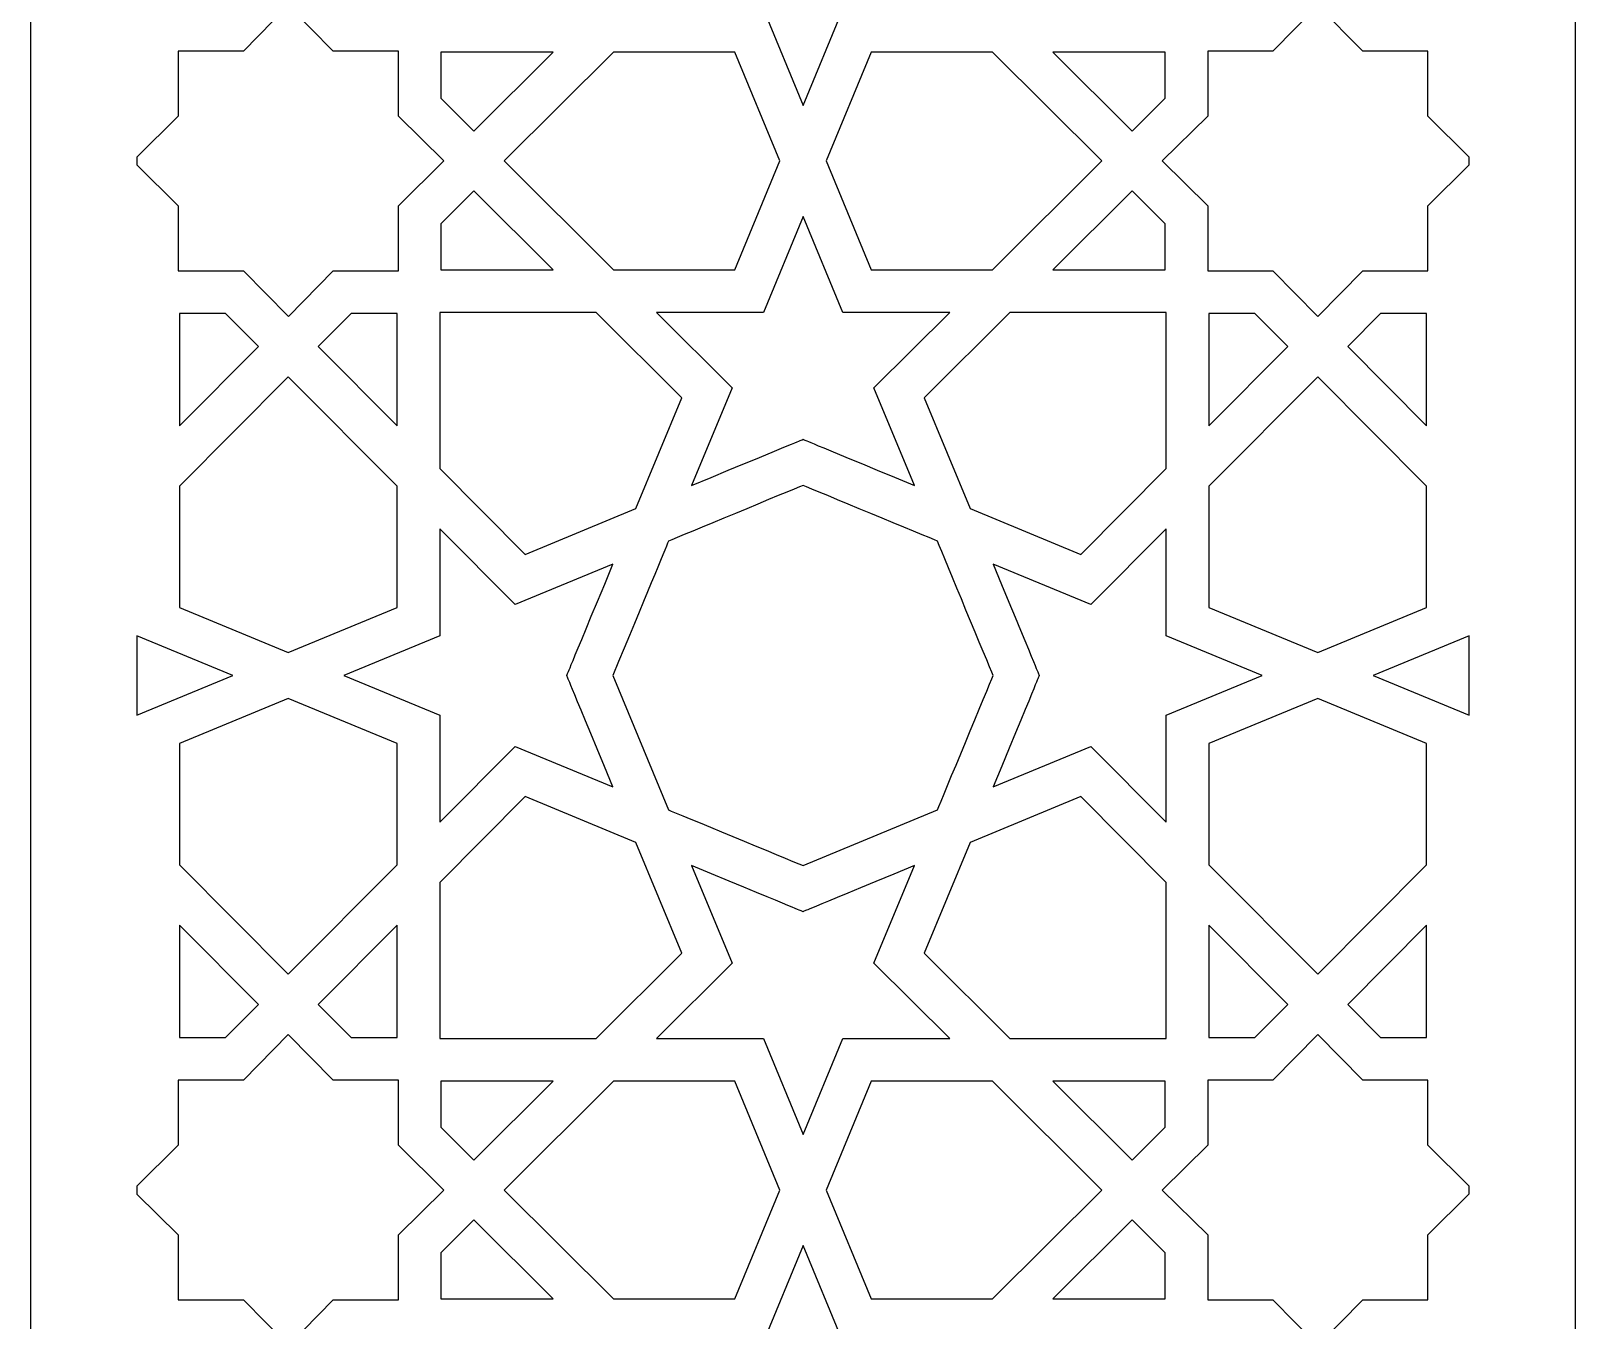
# Model space of a CAD drawing. Header units: millimetres. Extents: x -31 to 31, y -125 to 125.
# Drawn here: x -31.2 to 31.5, y -67.8 to -15.4 of the extents above; entities that cross this region are included whole.
import ezdxf

# ---------------------------------------------------------------- set-up
doc = ezdxf.new("R2010")
doc.units = ezdxf.units.MM
doc.header["$MEASUREMENT"] = 0
doc.layers.add('layer 1', color=7, linetype='Continuous')

msp = doc.modelspace()

# ---------------------------------------------------------------- linework, layer by layer
at = {"layer": 'layer 1', "color": 250}
for points, knots in [([(31.4678, -124.8834), (31.4678, -124.8834), (31.4678, 125.1165), (31.4678, 125.1165), (31.4678, 125.1165), (31.4678, 125.1165), (-31.2209, 125.1165), (-31.2209, 125.1165), (-31.2209, 125.1165), (-31.2209, 125.1165), (-31.2209, -124.8834), (-31.2209, -124.8834), (-31.2209, -124.8834), (-31.2209, -124.8834), (31.4678, -124.8834), (31.4678, -124.8834)], [0, 0, 0, 0, 0.2, 0.2, 0.2, 0.2, 0.4, 0.4, 0.4, 0.4, 0.6, 0.6, 0.6, 0.6, 1, 1, 1, 1]), ([(0.1242, -9.4199), (0.3773, -9.3137), (-0.0642, -9.4971), (4.6496, -7.5435), (4.6496, -7.5435), (4.6496, -7.5435), (3.0031, -11.5133), (3.0031, -11.5133), (3.0031, -11.5133), (3.0031, -11.5133), (6.0787, -14.575), (6.0787, -14.575), (6.0787, -14.575), (6.0787, -14.575), (1.7349, -14.575), (1.7349, -14.575), (1.7349, -14.575), (1.7349, -14.575), (0.1242, -18.4648), (0.1242, -18.4648), (0.1242, -18.4648), (0.1242, -18.4648), (-1.4867, -14.575), (-1.4867, -14.575), (-1.4867, -14.575), (-1.4867, -14.575), (-5.8305, -14.575), (-5.8305, -14.575), (-5.8305, -14.575), (-5.8305, -14.575), (-2.755, -11.5133), (-2.755, -11.5133), (-2.755, -11.5133), (-2.755, -11.5133), (-4.4015, -7.5435), (-4.4015, -7.5435), (-4.4015, -7.5435), (0.2759, -9.482), (-0.1097, -9.3218), (0.1242, -9.4199)], [0, 0, 0, 0, 0.0909091, 0.0909091, 0.0909091, 0.0909091, 0.1818182, 0.1818182, 0.1818182, 0.1818182, 0.2727273, 0.2727273, 0.2727273, 0.2727273, 0.3636364, 0.3636364, 0.3636364, 0.3636364, 0.4545455, 0.4545455, 0.4545455, 0.4545455, 0.5454545, 0.5454545, 0.5454545, 0.5454545, 0.6363636, 0.6363636, 0.6363636, 0.6363636, 0.7272727, 0.7272727, 0.7272727, 0.7272727, 0.8181818, 0.8181818, 0.8181818, 0.8181818, 1, 1, 1, 1]), ([(-25.2364, -18.8969), (-25.2364, -18.8969), (-25.2364, -16.256), (-25.2364, -16.256), (-25.2364, -16.256), (-25.2364, -16.256), (-22.5956, -16.256), (-22.5956, -16.256), (-22.5956, -16.256), (-22.5956, -16.256), (-20.7706, -14.4124), (-20.7706, -14.4124), (-20.7706, -14.4124), (-20.7706, -14.4124), (-20.7657, -14.4173), (-20.7657, -14.4173), (-20.7657, -14.4173), (-20.7657, -14.4173), (-20.7651, -14.4166), (-20.7651, -14.4166), (-20.7651, -14.4166), (-20.7651, -14.4166), (-18.944, -16.256), (-18.944, -16.256), (-18.944, -16.256), (-18.944, -16.256), (-16.3032, -16.256), (-16.3032, -16.256), (-16.3032, -16.256), (-16.3032, -16.256), (-16.3032, -18.8969), (-16.3032, -18.8969), (-16.3032, -18.8969), (-16.3032, -18.8969), (-14.4589, -20.7225), (-14.4589, -20.7225), (-14.4589, -20.7225), (-14.4589, -20.7225), (-16.3032, -22.5485), (-16.3032, -22.5485), (-16.3032, -22.5485), (-16.3032, -22.5485), (-16.3032, -25.1894), (-16.3032, -25.1894), (-16.3032, -25.1894), (-16.3032, -25.1894), (-18.944, -25.1894), (-18.944, -25.1894), (-18.944, -25.1894), (-18.944, -25.1894), (-20.7687, -27.0323), (-20.7687, -27.0323), (-20.7687, -27.0323), (-20.7687, -27.0323), (-20.7741, -27.0274), (-20.7741, -27.0274), (-20.7741, -27.0274), (-20.7741, -27.0274), (-20.7749, -27.0284), (-20.7749, -27.0284), (-20.7749, -27.0284), (-20.7749, -27.0284), (-22.5956, -25.1894), (-22.5956, -25.1894), (-22.5956, -25.1894), (-22.5956, -25.1894), (-25.2364, -25.1894), (-25.2364, -25.1894), (-25.2364, -25.1894), (-25.2364, -25.1894), (-25.2364, -22.5485), (-25.2364, -22.5485), (-25.2364, -22.5485), (-25.2364, -22.5485), (-26.9168, -20.8848), (-26.9168, -20.8848), (-26.9168, -20.8848), (-26.9168, -20.8848), (-26.9168, -20.5606), (-26.9168, -20.5606), (-26.9168, -20.5606), (-26.9168, -20.5606), (-25.2364, -18.8969), (-25.2364, -18.8969)], [0, 0, 0, 0, 0.0454545, 0.0454545, 0.0454545, 0.0454545, 0.0909091, 0.0909091, 0.0909091, 0.0909091, 0.1363636, 0.1363636, 0.1363636, 0.1363636, 0.1818182, 0.1818182, 0.1818182, 0.1818182, 0.2272727, 0.2272727, 0.2272727, 0.2272727, 0.2727273, 0.2727273, 0.2727273, 0.2727273, 0.3181818, 0.3181818, 0.3181818, 0.3181818, 0.3636364, 0.3636364, 0.3636364, 0.3636364, 0.4090909, 0.4090909, 0.4090909, 0.4090909, 0.4545455, 0.4545455, 0.4545455, 0.4545455, 0.5, 0.5, 0.5, 0.5, 0.5454545, 0.5454545, 0.5454545, 0.5454545, 0.5909091, 0.5909091, 0.5909091, 0.5909091, 0.6363636, 0.6363636, 0.6363636, 0.6363636, 0.6818182, 0.6818182, 0.6818182, 0.6818182, 0.7272727, 0.7272727, 0.7272727, 0.7272727, 0.7727273, 0.7727273, 0.7727273, 0.7727273, 0.8181818, 0.8181818, 0.8181818, 0.8181818, 0.8636364, 0.8636364, 0.8636364, 0.8636364, 0.9090909, 0.9090909, 0.9090909, 0.9090909, 1, 1, 1, 1]), ([(25.4847, -22.5485), (25.4847, -22.5485), (25.4847, -25.1894), (25.4847, -25.1894), (25.4847, -25.1894), (25.4847, -25.1894), (22.8438, -25.1894), (22.8438, -25.1894), (22.8438, -25.1894), (22.8438, -25.1894), (21.0192, -27.0323), (21.0192, -27.0323), (21.0192, -27.0323), (21.0192, -27.0323), (21.0139, -27.0274), (21.0139, -27.0274), (21.0139, -27.0274), (21.0139, -27.0274), (21.0128, -27.0284), (21.0128, -27.0284), (21.0128, -27.0284), (21.0128, -27.0284), (19.1922, -25.1894), (19.1922, -25.1894), (19.1922, -25.1894), (19.1922, -25.1894), (16.5513, -25.1894), (16.5513, -25.1894), (16.5513, -25.1894), (16.5513, -25.1894), (16.5513, -22.5485), (16.5513, -22.5485), (16.5513, -22.5485), (16.5513, -22.5485), (14.7069, -20.7225), (14.7069, -20.7225), (14.7069, -20.7225), (14.7069, -20.7225), (16.5513, -18.8969), (16.5513, -18.8969), (16.5513, -18.8969), (16.5513, -18.8969), (16.5513, -16.256), (16.5513, -16.256), (16.5513, -16.256), (16.5513, -16.256), (19.1922, -16.256), (19.1922, -16.256), (19.1922, -16.256), (19.1922, -16.256), (21.0174, -14.4124), (21.0174, -14.4124), (21.0174, -14.4124), (21.0174, -14.4124), (21.0224, -14.4173), (21.0224, -14.4173), (21.0224, -14.4173), (21.0224, -14.4173), (21.0227, -14.4166), (21.0227, -14.4166), (21.0227, -14.4166), (21.0227, -14.4166), (22.8438, -16.256), (22.8438, -16.256), (22.8438, -16.256), (22.8438, -16.256), (25.4847, -16.256), (25.4847, -16.256), (25.4847, -16.256), (25.4847, -16.256), (25.4847, -18.8969), (25.4847, -18.8969), (25.4847, -18.8969), (25.4847, -18.8969), (27.1649, -20.5606), (27.1649, -20.5606), (27.1649, -20.5606), (27.1649, -20.5606), (27.1649, -20.8848), (27.1649, -20.8848), (27.1649, -20.8848), (27.1649, -20.8848), (25.4847, -22.5485), (25.4847, -22.5485)], [0, 0, 0, 0, 0.0454545, 0.0454545, 0.0454545, 0.0454545, 0.0909091, 0.0909091, 0.0909091, 0.0909091, 0.1363636, 0.1363636, 0.1363636, 0.1363636, 0.1818182, 0.1818182, 0.1818182, 0.1818182, 0.2272727, 0.2272727, 0.2272727, 0.2272727, 0.2727273, 0.2727273, 0.2727273, 0.2727273, 0.3181818, 0.3181818, 0.3181818, 0.3181818, 0.3636364, 0.3636364, 0.3636364, 0.3636364, 0.4090909, 0.4090909, 0.4090909, 0.4090909, 0.4545455, 0.4545455, 0.4545455, 0.4545455, 0.5, 0.5, 0.5, 0.5, 0.5454545, 0.5454545, 0.5454545, 0.5454545, 0.5909091, 0.5909091, 0.5909091, 0.5909091, 0.6363636, 0.6363636, 0.6363636, 0.6363636, 0.6818182, 0.6818182, 0.6818182, 0.6818182, 0.7272727, 0.7272727, 0.7272727, 0.7272727, 0.7727273, 0.7727273, 0.7727273, 0.7727273, 0.8181818, 0.8181818, 0.8181818, 0.8181818, 0.8636364, 0.8636364, 0.8636364, 0.8636364, 0.9090909, 0.9090909, 0.9090909, 0.9090909, 1, 1, 1, 1]), ([(-10.0156, -16.3022), (-10.0156, -16.3022), (-13.2345, -19.5058), (-13.2345, -19.5058), (-13.2345, -19.5058), (-13.2345, -19.5058), (-14.5757, -18.1765), (-14.5757, -18.1765), (-14.5757, -18.1765), (-14.5757, -18.1765), (-14.5757, -16.3022), (-14.5757, -16.3022), (-14.5757, -16.3022), (-14.5757, -16.3022), (-10.0156, -16.3022), (-10.0156, -16.3022)], [0, 0, 0, 0, 0.2, 0.2, 0.2, 0.2, 0.4, 0.4, 0.4, 0.4, 0.6, 0.6, 0.6, 0.6, 1, 1, 1, 1]), ([(-2.6414, -16.3022), (-2.6414, -16.3022), (-0.8111, -20.7225), (-0.8111, -20.7225), (-0.8111, -20.7225), (-0.8111, -20.7225), (-2.6414, -25.1428), (-2.6414, -25.1428), (-2.6414, -25.1428), (-2.6414, -25.1428), (-7.5653, -25.1428), (-7.5653, -25.1428), (-7.5653, -25.1428), (-7.5653, -25.1428), (-12.0083, -20.7225), (-12.0083, -20.7225), (-12.0083, -20.7225), (-12.0083, -20.7225), (-7.5653, -16.3022), (-7.5653, -16.3022), (-7.5653, -16.3022), (-7.5653, -16.3022), (-2.6414, -16.3022), (-2.6414, -16.3022)], [0, 0, 0, 0, 0.1428571, 0.1428571, 0.1428571, 0.1428571, 0.2857143, 0.2857143, 0.2857143, 0.2857143, 0.4285714, 0.4285714, 0.4285714, 0.4285714, 0.5714286, 0.5714286, 0.5714286, 0.5714286, 0.7142857, 0.7142857, 0.7142857, 0.7142857, 1, 1, 1, 1]), ([(2.8896, -25.1428), (2.8896, -25.1428), (1.0591, -20.7225), (1.0591, -20.7225), (1.0591, -20.7225), (1.0591, -20.7225), (2.8896, -16.3022), (2.8896, -16.3022), (2.8896, -16.3022), (2.8896, -16.3022), (7.8137, -16.3022), (7.8137, -16.3022), (7.8137, -16.3022), (7.8137, -16.3022), (12.2565, -20.7225), (12.2565, -20.7225), (12.2565, -20.7225), (12.2565, -20.7225), (7.8137, -25.1428), (7.8137, -25.1428), (7.8137, -25.1428), (7.8137, -25.1428), (2.8896, -25.1428), (2.8896, -25.1428)], [0, 0, 0, 0, 0.1428571, 0.1428571, 0.1428571, 0.1428571, 0.2857143, 0.2857143, 0.2857143, 0.2857143, 0.4285714, 0.4285714, 0.4285714, 0.4285714, 0.5714286, 0.5714286, 0.5714286, 0.5714286, 0.7142857, 0.7142857, 0.7142857, 0.7142857, 1, 1, 1, 1]), ([(14.8237, -16.3022), (14.8237, -16.3022), (14.8237, -18.1765), (14.8237, -18.1765), (14.8237, -18.1765), (14.8237, -18.1765), (13.4828, -19.5058), (13.4828, -19.5058), (13.4828, -19.5058), (13.4828, -19.5058), (10.2637, -16.3022), (10.2637, -16.3022), (10.2637, -16.3022), (10.2637, -16.3022), (14.8237, -16.3022), (14.8237, -16.3022)], [0, 0, 0, 0, 0.2, 0.2, 0.2, 0.2, 0.4, 0.4, 0.4, 0.4, 0.6, 0.6, 0.6, 0.6, 1, 1, 1, 1]), ([(-14.5757, -25.1428), (-14.5757, -25.1428), (-14.5757, -23.2689), (-14.5757, -23.2689), (-14.5757, -23.2689), (-14.5757, -23.2689), (-13.2345, -21.9393), (-13.2345, -21.9393), (-13.2345, -21.9393), (-13.2345, -21.9393), (-10.0156, -25.1428), (-10.0156, -25.1428), (-10.0156, -25.1428), (-10.0156, -25.1428), (-14.5757, -25.1428), (-14.5757, -25.1428)], [0, 0, 0, 0, 0.2, 0.2, 0.2, 0.2, 0.4, 0.4, 0.4, 0.4, 0.6, 0.6, 0.6, 0.6, 1, 1, 1, 1]), ([(10.2637, -25.1428), (10.2637, -25.1428), (13.4828, -21.9393), (13.4828, -21.9393), (13.4828, -21.9393), (13.4828, -21.9393), (14.8237, -23.2689), (14.8237, -23.2689), (14.8237, -23.2689), (14.8237, -23.2689), (14.8237, -25.1428), (14.8237, -25.1428), (14.8237, -25.1428), (14.8237, -25.1428), (10.2637, -25.1428), (10.2637, -25.1428)], [0, 0, 0, 0, 0.2, 0.2, 0.2, 0.2, 0.4, 0.4, 0.4, 0.4, 0.6, 0.6, 0.6, 0.6, 1, 1, 1, 1]), ([(-1.4867, -26.8704), (-1.4867, -26.8704), (0.1242, -22.9807), (0.1242, -22.9807), (0.1242, -22.9807), (0.1242, -22.9807), (1.7349, -26.8704), (1.7349, -26.8704), (1.7349, -26.8704), (1.7349, -26.8704), (6.0787, -26.8704), (6.0787, -26.8704), (6.0787, -26.8704), (6.0787, -26.8704), (3.0031, -29.9318), (3.0031, -29.9318), (3.0031, -29.9318), (3.0031, -29.9318), (4.6496, -33.902), (4.6496, -33.902), (4.6496, -33.902), (0.0277, -31.986), (0.3669, -32.1275), (0.1242, -32.0252), (0.1242, -32.0252), (-0.1177, -32.1271), (0.1551, -32.0132), (-4.4015, -33.902), (-4.4015, -33.902), (-4.4015, -33.902), (-2.755, -29.9318), (-2.755, -29.9318), (-2.755, -29.9318), (-2.755, -29.9318), (-5.8305, -26.8704), (-5.8305, -26.8704), (-5.8305, -26.8704), (-5.8305, -26.8704), (-1.4867, -26.8704), (-1.4867, -26.8704)], [0, 0, 0, 0, 0.0909091, 0.0909091, 0.0909091, 0.0909091, 0.1818182, 0.1818182, 0.1818182, 0.1818182, 0.2727273, 0.2727273, 0.2727273, 0.2727273, 0.3636364, 0.3636364, 0.3636364, 0.3636364, 0.4545455, 0.4545455, 0.4545455, 0.4545455, 0.5454545, 0.5454545, 0.5454545, 0.5454545, 0.6363636, 0.6363636, 0.6363636, 0.6363636, 0.7272727, 0.7272727, 0.7272727, 0.7272727, 0.8181818, 0.8181818, 0.8181818, 0.8181818, 1, 1, 1, 1]), ([(-25.1901, -31.4766), (-25.1901, -31.4766), (-25.1901, -26.9166), (-25.1901, -26.9166), (-25.1901, -26.9166), (-25.1901, -26.9166), (-23.316, -26.9166), (-23.316, -26.9166), (-23.316, -26.9166), (-23.316, -26.9166), (-21.9863, -28.2579), (-21.9863, -28.2579), (-21.9863, -28.2579), (-21.9863, -28.2579), (-25.1901, -31.4766), (-25.1901, -31.4766)], [0, 0, 0, 0, 0.2, 0.2, 0.2, 0.2, 0.4, 0.4, 0.4, 0.4, 0.6, 0.6, 0.6, 0.6, 1, 1, 1, 1]), ([(-16.3495, -26.9166), (-16.3495, -26.9166), (-16.3495, -31.4766), (-16.3495, -31.4766), (-16.3495, -31.4766), (-16.3495, -31.4766), (-19.5531, -28.2579), (-19.5531, -28.2579), (-19.5531, -28.2579), (-19.5531, -28.2579), (-18.2236, -26.9166), (-18.2236, -26.9166), (-18.2236, -26.9166), (-18.2236, -26.9166), (-16.3495, -26.9166), (-16.3495, -26.9166)], [0, 0, 0, 0, 0.2, 0.2, 0.2, 0.2, 0.4, 0.4, 0.4, 0.4, 0.6, 0.6, 0.6, 0.6, 1, 1, 1, 1]), ([(-6.6594, -34.8351), (-6.6594, -34.8351), (-11.1532, -36.6991), (-11.1532, -36.6991), (-11.1532, -36.6991), (-11.1532, -36.6991), (-14.6219, -33.214), (-14.6219, -33.214), (-14.6219, -33.214), (-14.6219, -33.214), (-14.6219, -26.8704), (-14.6219, -26.8704), (-14.6219, -26.8704), (-14.6219, -26.8704), (-8.2786, -26.8704), (-8.2786, -26.8704), (-8.2786, -26.8704), (-8.2786, -26.8704), (-4.7934, -30.3393), (-4.7934, -30.3393), (-4.7934, -30.3393), (-4.7934, -30.3393), (-6.6594, -34.8351), (-6.6594, -34.8351)], [0, 0, 0, 0, 0.1428571, 0.1428571, 0.1428571, 0.1428571, 0.2857143, 0.2857143, 0.2857143, 0.2857143, 0.4285714, 0.4285714, 0.4285714, 0.4285714, 0.5714286, 0.5714286, 0.5714286, 0.5714286, 0.7142857, 0.7142857, 0.7142857, 0.7142857, 1, 1, 1, 1]), ([(6.9053, -34.8344), (6.9053, -34.8344), (5.0415, -30.3393), (5.0415, -30.3393), (5.0415, -30.3393), (5.0415, -30.3393), (8.5266, -26.8704), (8.5266, -26.8704), (8.5266, -26.8704), (8.5266, -26.8704), (14.8703, -26.8704), (14.8703, -26.8704), (14.8703, -26.8704), (14.8703, -26.8704), (14.8703, -33.214), (14.8703, -33.214), (14.8703, -33.214), (14.8703, -33.214), (11.4014, -36.6991), (11.4014, -36.6991), (11.4014, -36.6991), (11.4014, -36.6991), (6.9053, -34.8344), (6.9053, -34.8344)], [0, 0, 0, 0, 0.1428571, 0.1428571, 0.1428571, 0.1428571, 0.2857143, 0.2857143, 0.2857143, 0.2857143, 0.4285714, 0.4285714, 0.4285714, 0.4285714, 0.5714286, 0.5714286, 0.5714286, 0.5714286, 0.7142857, 0.7142857, 0.7142857, 0.7142857, 1, 1, 1, 1]), ([(16.5975, -31.4766), (16.5975, -31.4766), (16.5975, -26.9166), (16.5975, -26.9166), (16.5975, -26.9166), (16.5975, -26.9166), (18.4718, -26.9166), (18.4718, -26.9166), (18.4718, -26.9166), (18.4718, -26.9166), (19.8014, -28.2579), (19.8014, -28.2579), (19.8014, -28.2579), (19.8014, -28.2579), (16.5975, -31.4766), (16.5975, -31.4766)], [0, 0, 0, 0, 0.2, 0.2, 0.2, 0.2, 0.4, 0.4, 0.4, 0.4, 0.6, 0.6, 0.6, 0.6, 1, 1, 1, 1]), ([(25.4384, -26.9166), (25.4384, -26.9166), (25.4384, -31.4766), (25.4384, -31.4766), (25.4384, -31.4766), (25.4384, -31.4766), (22.2345, -28.2579), (22.2345, -28.2579), (22.2345, -28.2579), (22.2345, -28.2579), (23.5641, -26.9166), (23.5641, -26.9166), (23.5641, -26.9166), (23.5641, -26.9166), (25.4384, -26.9166), (25.4384, -26.9166)], [0, 0, 0, 0, 0.2, 0.2, 0.2, 0.2, 0.4, 0.4, 0.4, 0.4, 0.6, 0.6, 0.6, 0.6, 1, 1, 1, 1]), ([(-25.1901, -33.9274), (-25.1901, -33.9274), (-20.7698, -29.4841), (-20.7698, -29.4841), (-20.7698, -29.4841), (-20.7698, -29.4841), (-16.3495, -33.9274), (-16.3495, -33.9274), (-16.3495, -33.9274), (-16.3495, -33.9274), (-16.3495, -38.8511), (-16.3495, -38.8511), (-16.3495, -38.8511), (-16.3495, -38.8511), (-20.7698, -40.6813), (-20.7698, -40.6813), (-20.7698, -40.6813), (-20.7698, -40.6813), (-25.1901, -38.8511), (-25.1901, -38.8511), (-25.1901, -38.8511), (-25.1901, -38.8511), (-25.1901, -33.9274), (-25.1901, -33.9274)], [0, 0, 0, 0, 0.1428571, 0.1428571, 0.1428571, 0.1428571, 0.2857143, 0.2857143, 0.2857143, 0.2857143, 0.4285714, 0.4285714, 0.4285714, 0.4285714, 0.5714286, 0.5714286, 0.5714286, 0.5714286, 0.7142857, 0.7142857, 0.7142857, 0.7142857, 1, 1, 1, 1]), ([(16.5975, -33.9274), (16.5975, -33.9274), (21.0181, -29.4841), (21.0181, -29.4841), (21.0181, -29.4841), (21.0181, -29.4841), (25.4384, -33.9274), (25.4384, -33.9274), (25.4384, -33.9274), (25.4384, -33.9274), (25.4384, -38.8511), (25.4384, -38.8511), (25.4384, -38.8511), (25.4384, -38.8511), (21.0181, -40.6813), (21.0181, -40.6813), (21.0181, -40.6813), (21.0181, -40.6813), (16.5975, -38.8511), (16.5975, -38.8511), (16.5975, -38.8511), (16.5975, -38.8511), (16.5975, -33.9274), (16.5975, -33.9274)], [0, 0, 0, 0, 0.1428571, 0.1428571, 0.1428571, 0.1428571, 0.2857143, 0.2857143, 0.2857143, 0.2857143, 0.4285714, 0.4285714, 0.4285714, 0.4285714, 0.5714286, 0.5714286, 0.5714286, 0.5714286, 0.7142857, 0.7142857, 0.7142857, 0.7142857, 1, 1, 1, 1]), ([(0.1242, -33.896), (0.642, -34.1105), (5.1191, -35.9657), (5.5894, -36.1622), (5.5894, -36.1622), (5.8646, -36.8688), (7.6299, -41.1039), (7.8444, -41.6169), (7.8444, -41.6169), (7.6539, -42.0769), (5.7873, -46.5804), (5.5795, -47.075), (5.5795, -47.075), (5.5795, -47.075), (0.1242, -49.337), (0.1242, -49.337), (0.1242, -49.337), (-0.5624, -49.0524), (-4.9826, -47.2197), (-5.3335, -47.074), (-5.3335, -47.074), (-5.3335, -47.074), (-7.5965, -41.6165), (-7.5965, -41.6165), (-7.5965, -41.6165), (-6.3076, -38.5068), (-5.4717, -36.4966), (-5.3391, -36.1615), (-5.3391, -36.1615), (-4.8587, -35.9608), (-0.3932, -34.1101), (0.1242, -33.896)], [0, 0, 0, 0, 0.1111111, 0.1111111, 0.1111111, 0.1111111, 0.2222222, 0.2222222, 0.2222222, 0.2222222, 0.3333333, 0.3333333, 0.3333333, 0.3333333, 0.4444444, 0.4444444, 0.4444444, 0.4444444, 0.5555556, 0.5555556, 0.5555556, 0.5555556, 0.6666667, 0.6666667, 0.6666667, 0.6666667, 0.7777778, 0.7777778, 0.7777778, 0.7777778, 1, 1, 1, 1]), ([(-14.6219, -40.0057), (-14.6219, -40.0057), (-14.6219, -35.662), (-14.6219, -35.662), (-14.6219, -35.662), (-14.6219, -35.662), (-11.5605, -38.7375), (-11.5605, -38.7375), (-11.5605, -38.7375), (-11.5605, -38.7375), (-7.5905, -37.0911), (-7.5905, -37.0911), (-7.5905, -37.0911), (-9.5173, -41.74), (-9.3614, -41.365), (-9.467, -41.6165), (-9.467, -41.6165), (-9.3609, -41.8698), (-9.567, -41.3734), (-7.5905, -46.1419), (-7.5905, -46.1419), (-7.5905, -46.1419), (-11.5605, -44.4955), (-11.5605, -44.4955), (-11.5605, -44.4955), (-11.5605, -44.4955), (-14.6219, -47.5714), (-14.6219, -47.5714), (-14.6219, -47.5714), (-14.6219, -47.5714), (-14.6219, -43.2273), (-14.6219, -43.2273), (-14.6219, -43.2273), (-14.6219, -43.2273), (-18.5119, -41.6165), (-18.5119, -41.6165), (-18.5119, -41.6165), (-18.5119, -41.6165), (-14.6219, -40.0057), (-14.6219, -40.0057)], [0, 0, 0, 0, 0.0909091, 0.0909091, 0.0909091, 0.0909091, 0.1818182, 0.1818182, 0.1818182, 0.1818182, 0.2727273, 0.2727273, 0.2727273, 0.2727273, 0.3636364, 0.3636364, 0.3636364, 0.3636364, 0.4545455, 0.4545455, 0.4545455, 0.4545455, 0.5454545, 0.5454545, 0.5454545, 0.5454545, 0.6363636, 0.6363636, 0.6363636, 0.6363636, 0.7272727, 0.7272727, 0.7272727, 0.7272727, 0.8181818, 0.8181818, 0.8181818, 0.8181818, 1, 1, 1, 1]), ([(14.8703, -43.2273), (14.8703, -43.2273), (14.8703, -47.5714), (14.8703, -47.5714), (14.8703, -47.5714), (14.8703, -47.5714), (11.8089, -44.4955), (11.8089, -44.4955), (11.8089, -44.4955), (11.8089, -44.4955), (7.8387, -46.1419), (7.8387, -46.1419), (7.8387, -46.1419), (9.8439, -41.305), (9.6072, -41.874), (9.7151, -41.6165), (9.7151, -41.6165), (9.6089, -41.3632), (9.8111, -41.8493), (7.8387, -37.0911), (7.8387, -37.0911), (7.8387, -37.0911), (11.8089, -38.7375), (11.8089, -38.7375), (11.8089, -38.7375), (11.8089, -38.7375), (14.8703, -35.662), (14.8703, -35.662), (14.8703, -35.662), (14.8703, -35.662), (14.8703, -40.0057), (14.8703, -40.0057), (14.8703, -40.0057), (14.8703, -40.0057), (18.76, -41.6165), (18.76, -41.6165), (18.76, -41.6165), (18.76, -41.6165), (14.8703, -43.2273), (14.8703, -43.2273)], [0, 0, 0, 0, 0.0909091, 0.0909091, 0.0909091, 0.0909091, 0.1818182, 0.1818182, 0.1818182, 0.1818182, 0.2727273, 0.2727273, 0.2727273, 0.2727273, 0.3636364, 0.3636364, 0.3636364, 0.3636364, 0.4545455, 0.4545455, 0.4545455, 0.4545455, 0.5454545, 0.5454545, 0.5454545, 0.5454545, 0.6363636, 0.6363636, 0.6363636, 0.6363636, 0.7272727, 0.7272727, 0.7272727, 0.7272727, 0.8181818, 0.8181818, 0.8181818, 0.8181818, 1, 1, 1, 1]), ([(-26.9168, -43.2269), (-26.9168, -43.2269), (-26.9168, -40.0061), (-26.9168, -40.0061), (-26.9168, -40.0061), (-26.9168, -40.0061), (-23.0277, -41.6165), (-23.0277, -41.6165), (-23.0277, -41.6165), (-23.0277, -41.6165), (-26.9168, -43.2269), (-26.9168, -43.2269)], [0, 0, 0, 0, 0.25, 0.25, 0.25, 0.25, 0.5, 0.5, 0.5, 0.5, 1, 1, 1, 1]), ([(27.1649, -40.0061), (27.1649, -40.0061), (27.1649, -43.2269), (27.1649, -43.2269), (27.1649, -43.2269), (27.1649, -43.2269), (23.2759, -41.6165), (23.2759, -41.6165), (23.2759, -41.6165), (23.2759, -41.6165), (27.1649, -40.0061), (27.1649, -40.0061)], [0, 0, 0, 0, 0.25, 0.25, 0.25, 0.25, 0.5, 0.5, 0.5, 0.5, 1, 1, 1, 1]), ([(-16.3495, -49.306), (-16.3495, -49.306), (-20.7698, -53.7489), (-20.7698, -53.7489), (-20.7698, -53.7489), (-20.7698, -53.7489), (-25.1901, -49.306), (-25.1901, -49.306), (-25.1901, -49.306), (-25.1901, -49.306), (-25.1901, -44.3819), (-25.1901, -44.3819), (-25.1901, -44.3819), (-25.1901, -44.3819), (-20.7698, -42.5517), (-20.7698, -42.5517), (-20.7698, -42.5517), (-20.7698, -42.5517), (-16.3495, -44.3819), (-16.3495, -44.3819), (-16.3495, -44.3819), (-16.3495, -44.3819), (-16.3495, -49.306), (-16.3495, -49.306)], [0, 0, 0, 0, 0.1428571, 0.1428571, 0.1428571, 0.1428571, 0.2857143, 0.2857143, 0.2857143, 0.2857143, 0.4285714, 0.4285714, 0.4285714, 0.4285714, 0.5714286, 0.5714286, 0.5714286, 0.5714286, 0.7142857, 0.7142857, 0.7142857, 0.7142857, 1, 1, 1, 1]), ([(25.4384, -49.306), (25.4384, -49.306), (21.0181, -53.7489), (21.0181, -53.7489), (21.0181, -53.7489), (21.0181, -53.7489), (16.5975, -49.306), (16.5975, -49.306), (16.5975, -49.306), (16.5975, -49.306), (16.5975, -44.3819), (16.5975, -44.3819), (16.5975, -44.3819), (16.5975, -44.3819), (21.0181, -42.5517), (21.0181, -42.5517), (21.0181, -42.5517), (21.0181, -42.5517), (25.4384, -44.3819), (25.4384, -44.3819), (25.4384, -44.3819), (25.4384, -44.3819), (25.4384, -49.306), (25.4384, -49.306)], [0, 0, 0, 0, 0.1428571, 0.1428571, 0.1428571, 0.1428571, 0.2857143, 0.2857143, 0.2857143, 0.2857143, 0.4285714, 0.4285714, 0.4285714, 0.4285714, 0.5714286, 0.5714286, 0.5714286, 0.5714286, 0.7142857, 0.7142857, 0.7142857, 0.7142857, 1, 1, 1, 1]), ([(-6.658, -48.3983), (-6.658, -48.3983), (-4.7934, -52.8938), (-4.7934, -52.8938), (-4.7934, -52.8938), (-4.7934, -52.8938), (-8.2786, -56.3626), (-8.2786, -56.3626), (-8.2786, -56.3626), (-8.2786, -56.3626), (-14.6219, -56.3626), (-14.6219, -56.3626), (-14.6219, -56.3626), (-14.6219, -56.3626), (-14.6219, -50.0193), (-14.6219, -50.0193), (-14.6219, -50.0193), (-14.6219, -50.0193), (-11.1532, -46.5342), (-11.1532, -46.5342), (-11.1532, -46.5342), (-11.1532, -46.5342), (-6.658, -48.3983), (-6.658, -48.3983)], [0, 0, 0, 0, 0.1428571, 0.1428571, 0.1428571, 0.1428571, 0.2857143, 0.2857143, 0.2857143, 0.2857143, 0.4285714, 0.4285714, 0.4285714, 0.4285714, 0.5714286, 0.5714286, 0.5714286, 0.5714286, 0.7142857, 0.7142857, 0.7142857, 0.7142857, 1, 1, 1, 1]), ([(6.9063, -48.3983), (6.9063, -48.3983), (11.4014, -46.5342), (11.4014, -46.5342), (11.4014, -46.5342), (11.4014, -46.5342), (14.8703, -50.0193), (14.8703, -50.0193), (14.8703, -50.0193), (14.8703, -50.0193), (14.8703, -56.3626), (14.8703, -56.3626), (14.8703, -56.3626), (14.8703, -56.3626), (8.5266, -56.3626), (8.5266, -56.3626), (8.5266, -56.3626), (8.5266, -56.3626), (5.0415, -52.8938), (5.0415, -52.8938), (5.0415, -52.8938), (5.0415, -52.8938), (6.9063, -48.3983), (6.9063, -48.3983)], [0, 0, 0, 0, 0.1428571, 0.1428571, 0.1428571, 0.1428571, 0.2857143, 0.2857143, 0.2857143, 0.2857143, 0.4285714, 0.4285714, 0.4285714, 0.4285714, 0.5714286, 0.5714286, 0.5714286, 0.5714286, 0.7142857, 0.7142857, 0.7142857, 0.7142857, 1, 1, 1, 1]), ([(0.1242, -51.2078), (0.3773, -51.1013), (-0.1734, -51.3302), (4.6496, -49.331), (4.6496, -49.331), (4.6496, -49.331), (3.0031, -53.3012), (3.0031, -53.3012), (3.0031, -53.3012), (3.0031, -53.3012), (6.0787, -56.3626), (6.0787, -56.3626), (6.0787, -56.3626), (6.0787, -56.3626), (1.7349, -56.3626), (1.7349, -56.3626), (1.7349, -56.3626), (1.7349, -56.3626), (0.1242, -60.2523), (0.1242, -60.2523), (0.1242, -60.2523), (0.1242, -60.2523), (-1.4867, -56.3626), (-1.4867, -56.3626), (-1.4867, -56.3626), (-1.4867, -56.3626), (-5.8305, -56.3626), (-5.8305, -56.3626), (-5.8305, -56.3626), (-5.8305, -56.3626), (-2.755, -53.3012), (-2.755, -53.3012), (-2.755, -53.3012), (-2.755, -53.3012), (-4.4015, -49.331), (-4.4015, -49.331), (-4.4015, -49.331), (0.2599, -51.2632), (-0.1291, -51.1016), (0.1242, -51.2078)], [0, 0, 0, 0, 0.0909091, 0.0909091, 0.0909091, 0.0909091, 0.1818182, 0.1818182, 0.1818182, 0.1818182, 0.2727273, 0.2727273, 0.2727273, 0.2727273, 0.3636364, 0.3636364, 0.3636364, 0.3636364, 0.4545455, 0.4545455, 0.4545455, 0.4545455, 0.5454545, 0.5454545, 0.5454545, 0.5454545, 0.6363636, 0.6363636, 0.6363636, 0.6363636, 0.7272727, 0.7272727, 0.7272727, 0.7272727, 0.8181818, 0.8181818, 0.8181818, 0.8181818, 1, 1, 1, 1]), ([(-25.1901, -56.3164), (-25.1901, -56.3164), (-25.1901, -51.7564), (-25.1901, -51.7564), (-25.1901, -51.7564), (-25.1901, -51.7564), (-21.9863, -54.9751), (-21.9863, -54.9751), (-21.9863, -54.9751), (-21.9863, -54.9751), (-23.316, -56.3164), (-23.316, -56.3164), (-23.316, -56.3164), (-23.316, -56.3164), (-25.1901, -56.3164), (-25.1901, -56.3164)], [0, 0, 0, 0, 0.2, 0.2, 0.2, 0.2, 0.4, 0.4, 0.4, 0.4, 0.6, 0.6, 0.6, 0.6, 1, 1, 1, 1]), ([(-16.3495, -51.7564), (-16.3495, -51.7564), (-16.3495, -56.3164), (-16.3495, -56.3164), (-16.3495, -56.3164), (-16.3495, -56.3164), (-18.2236, -56.3164), (-18.2236, -56.3164), (-18.2236, -56.3164), (-18.2236, -56.3164), (-19.5531, -54.9751), (-19.5531, -54.9751), (-19.5531, -54.9751), (-19.5531, -54.9751), (-16.3495, -51.7564), (-16.3495, -51.7564)], [0, 0, 0, 0, 0.2, 0.2, 0.2, 0.2, 0.4, 0.4, 0.4, 0.4, 0.6, 0.6, 0.6, 0.6, 1, 1, 1, 1]), ([(16.5975, -56.3164), (16.5975, -56.3164), (16.5975, -51.7564), (16.5975, -51.7564), (16.5975, -51.7564), (16.5975, -51.7564), (19.8014, -54.9751), (19.8014, -54.9751), (19.8014, -54.9751), (19.8014, -54.9751), (18.4718, -56.3164), (18.4718, -56.3164), (18.4718, -56.3164), (18.4718, -56.3164), (16.5975, -56.3164), (16.5975, -56.3164)], [0, 0, 0, 0, 0.2, 0.2, 0.2, 0.2, 0.4, 0.4, 0.4, 0.4, 0.6, 0.6, 0.6, 0.6, 1, 1, 1, 1]), ([(25.4384, -51.7564), (25.4384, -51.7564), (25.4384, -56.3164), (25.4384, -56.3164), (25.4384, -56.3164), (25.4384, -56.3164), (23.5641, -56.3164), (23.5641, -56.3164), (23.5641, -56.3164), (23.5641, -56.3164), (22.2345, -54.9751), (22.2345, -54.9751), (22.2345, -54.9751), (22.2345, -54.9751), (25.4384, -51.7564), (25.4384, -51.7564)], [0, 0, 0, 0, 0.2, 0.2, 0.2, 0.2, 0.4, 0.4, 0.4, 0.4, 0.6, 0.6, 0.6, 0.6, 1, 1, 1, 1]), ([(-25.2364, -60.6848), (-25.2364, -60.6848), (-25.2364, -58.044), (-25.2364, -58.044), (-25.2364, -58.044), (-25.2364, -58.044), (-22.5956, -58.044), (-22.5956, -58.044), (-22.5956, -58.044), (-22.5956, -58.044), (-20.7698, -56.1996), (-20.7698, -56.1996), (-20.7698, -56.1996), (-20.7698, -56.1996), (-18.944, -58.044), (-18.944, -58.044), (-18.944, -58.044), (-18.944, -58.044), (-16.3032, -58.044), (-16.3032, -58.044), (-16.3032, -58.044), (-16.3032, -58.044), (-16.3032, -60.6848), (-16.3032, -60.6848), (-16.3032, -60.6848), (-16.3032, -60.6848), (-14.4588, -62.5105), (-14.4588, -62.5105), (-14.4588, -62.5105), (-14.4588, -62.5105), (-16.3032, -64.3361), (-16.3032, -64.3361), (-16.3032, -64.3361), (-16.3032, -64.3361), (-16.3032, -66.977), (-16.3032, -66.977), (-16.3032, -66.977), (-16.3032, -66.977), (-18.944, -66.977), (-18.944, -66.977), (-18.944, -66.977), (-18.944, -66.977), (-20.7687, -68.8203), (-20.7687, -68.8203), (-20.7687, -68.8203), (-20.7687, -68.8203), (-20.7741, -68.8153), (-20.7741, -68.8153), (-20.7741, -68.8153), (-20.7741, -68.8153), (-20.7749, -68.8164), (-20.7749, -68.8164), (-20.7749, -68.8164), (-20.7749, -68.8164), (-22.5956, -66.977), (-22.5956, -66.977), (-22.5956, -66.977), (-22.5956, -66.977), (-25.2364, -66.977), (-25.2364, -66.977), (-25.2364, -66.977), (-25.2364, -66.977), (-25.2364, -64.3361), (-25.2364, -64.3361), (-25.2364, -64.3361), (-25.2364, -64.3361), (-26.9168, -62.6728), (-26.9168, -62.6728), (-26.9168, -62.6728), (-26.9168, -62.6728), (-26.9168, -62.3482), (-26.9168, -62.3482), (-26.9168, -62.3482), (-26.9168, -62.3482), (-25.2364, -60.6848), (-25.2364, -60.6848)], [0, 0, 0, 0, 0.05, 0.05, 0.05, 0.05, 0.1, 0.1, 0.1, 0.1, 0.15, 0.15, 0.15, 0.15, 0.2, 0.2, 0.2, 0.2, 0.25, 0.25, 0.25, 0.25, 0.3, 0.3, 0.3, 0.3, 0.35, 0.35, 0.35, 0.35, 0.4, 0.4, 0.4, 0.4, 0.45, 0.45, 0.45, 0.45, 0.5, 0.5, 0.5, 0.5, 0.55, 0.55, 0.55, 0.55, 0.6, 0.6, 0.6, 0.6, 0.65, 0.65, 0.65, 0.65, 0.7, 0.7, 0.7, 0.7, 0.75, 0.75, 0.75, 0.75, 0.8, 0.8, 0.8, 0.8, 0.85, 0.85, 0.85, 0.85, 0.9, 0.9, 0.9, 0.9, 1, 1, 1, 1]), ([(25.4847, -64.3361), (25.4847, -64.3361), (25.4847, -66.977), (25.4847, -66.977), (25.4847, -66.977), (25.4847, -66.977), (22.8438, -66.977), (22.8438, -66.977), (22.8438, -66.977), (22.8438, -66.977), (21.0192, -68.8203), (21.0192, -68.8203), (21.0192, -68.8203), (21.0192, -68.8203), (21.0139, -68.8153), (21.0139, -68.8153), (21.0139, -68.8153), (21.0139, -68.8153), (21.0128, -68.8164), (21.0128, -68.8164), (21.0128, -68.8164), (21.0128, -68.8164), (19.1922, -66.977), (19.1922, -66.977), (19.1922, -66.977), (19.1922, -66.977), (16.5513, -66.977), (16.5513, -66.977), (16.5513, -66.977), (16.5513, -66.977), (16.5513, -64.3361), (16.5513, -64.3361), (16.5513, -64.3361), (16.5513, -64.3361), (14.7069, -62.5105), (14.7069, -62.5105), (14.7069, -62.5105), (14.7069, -62.5105), (16.5513, -60.6848), (16.5513, -60.6848), (16.5513, -60.6848), (16.5513, -60.6848), (16.5513, -58.044), (16.5513, -58.044), (16.5513, -58.044), (16.5513, -58.044), (19.1922, -58.044), (19.1922, -58.044), (19.1922, -58.044), (19.1922, -58.044), (21.0181, -56.1996), (21.0181, -56.1996), (21.0181, -56.1996), (21.0181, -56.1996), (22.8438, -58.044), (22.8438, -58.044), (22.8438, -58.044), (22.8438, -58.044), (25.4847, -58.044), (25.4847, -58.044), (25.4847, -58.044), (25.4847, -58.044), (25.4847, -60.6848), (25.4847, -60.6848), (25.4847, -60.6848), (25.4847, -60.6848), (27.1649, -62.3482), (27.1649, -62.3482), (27.1649, -62.3482), (27.1649, -62.3482), (27.1649, -62.6724), (27.1649, -62.6724), (27.1649, -62.6724), (27.1649, -62.6724), (25.4847, -64.3361), (25.4847, -64.3361)], [0, 0, 0, 0, 0.05, 0.05, 0.05, 0.05, 0.1, 0.1, 0.1, 0.1, 0.15, 0.15, 0.15, 0.15, 0.2, 0.2, 0.2, 0.2, 0.25, 0.25, 0.25, 0.25, 0.3, 0.3, 0.3, 0.3, 0.35, 0.35, 0.35, 0.35, 0.4, 0.4, 0.4, 0.4, 0.45, 0.45, 0.45, 0.45, 0.5, 0.5, 0.5, 0.5, 0.55, 0.55, 0.55, 0.55, 0.6, 0.6, 0.6, 0.6, 0.65, 0.65, 0.65, 0.65, 0.7, 0.7, 0.7, 0.7, 0.75, 0.75, 0.75, 0.75, 0.8, 0.8, 0.8, 0.8, 0.85, 0.85, 0.85, 0.85, 0.9, 0.9, 0.9, 0.9, 1, 1, 1, 1]), ([(-10.0156, -58.0902), (-10.0156, -58.0902), (-13.2345, -61.2937), (-13.2345, -61.2937), (-13.2345, -61.2937), (-13.2345, -61.2937), (-14.5757, -59.9641), (-14.5757, -59.9641), (-14.5757, -59.9641), (-14.5757, -59.9641), (-14.5757, -58.0902), (-14.5757, -58.0902), (-14.5757, -58.0902), (-14.5757, -58.0902), (-10.0156, -58.0902), (-10.0156, -58.0902)], [0, 0, 0, 0, 0.2, 0.2, 0.2, 0.2, 0.4, 0.4, 0.4, 0.4, 0.6, 0.6, 0.6, 0.6, 1, 1, 1, 1]), ([(-2.6414, -58.0902), (-2.6414, -58.0902), (-0.8111, -62.5105), (-0.8111, -62.5105), (-0.8111, -62.5105), (-0.8111, -62.5105), (-2.6414, -66.9308), (-2.6414, -66.9308), (-2.6414, -66.9308), (-2.6414, -66.9308), (-7.5653, -66.9308), (-7.5653, -66.9308), (-7.5653, -66.9308), (-7.5653, -66.9308), (-12.0083, -62.5105), (-12.0083, -62.5105), (-12.0083, -62.5105), (-12.0083, -62.5105), (-7.5653, -58.0902), (-7.5653, -58.0902), (-7.5653, -58.0902), (-7.5653, -58.0902), (-2.6414, -58.0902), (-2.6414, -58.0902)], [0, 0, 0, 0, 0.1428571, 0.1428571, 0.1428571, 0.1428571, 0.2857143, 0.2857143, 0.2857143, 0.2857143, 0.4285714, 0.4285714, 0.4285714, 0.4285714, 0.5714286, 0.5714286, 0.5714286, 0.5714286, 0.7142857, 0.7142857, 0.7142857, 0.7142857, 1, 1, 1, 1]), ([(2.8896, -66.9308), (2.8896, -66.9308), (1.0591, -62.5105), (1.0591, -62.5105), (1.0591, -62.5105), (1.0591, -62.5105), (2.8896, -58.0902), (2.8896, -58.0902), (2.8896, -58.0902), (2.8896, -58.0902), (7.8137, -58.0902), (7.8137, -58.0902), (7.8137, -58.0902), (7.8137, -58.0902), (12.2565, -62.5105), (12.2565, -62.5105), (12.2565, -62.5105), (12.2565, -62.5105), (7.8137, -66.9308), (7.8137, -66.9308), (7.8137, -66.9308), (7.8137, -66.9308), (2.8896, -66.9308), (2.8896, -66.9308)], [0, 0, 0, 0, 0.1428571, 0.1428571, 0.1428571, 0.1428571, 0.2857143, 0.2857143, 0.2857143, 0.2857143, 0.4285714, 0.4285714, 0.4285714, 0.4285714, 0.5714286, 0.5714286, 0.5714286, 0.5714286, 0.7142857, 0.7142857, 0.7142857, 0.7142857, 1, 1, 1, 1]), ([(14.8237, -58.0902), (14.8237, -58.0902), (14.8237, -59.9641), (14.8237, -59.9641), (14.8237, -59.9641), (14.8237, -59.9641), (13.4828, -61.2937), (13.4828, -61.2937), (13.4828, -61.2937), (13.4828, -61.2937), (10.2637, -58.0902), (10.2637, -58.0902), (10.2637, -58.0902), (10.2637, -58.0902), (14.8237, -58.0902), (14.8237, -58.0902)], [0, 0, 0, 0, 0.2, 0.2, 0.2, 0.2, 0.4, 0.4, 0.4, 0.4, 0.6, 0.6, 0.6, 0.6, 1, 1, 1, 1]), ([(-14.5757, -66.9308), (-14.5757, -66.9308), (-14.5757, -65.0568), (-14.5757, -65.0568), (-14.5757, -65.0568), (-14.5757, -65.0568), (-13.2345, -63.7272), (-13.2345, -63.7272), (-13.2345, -63.7272), (-13.2345, -63.7272), (-10.0156, -66.9308), (-10.0156, -66.9308), (-10.0156, -66.9308), (-10.0156, -66.9308), (-14.5757, -66.9308), (-14.5757, -66.9308)], [0, 0, 0, 0, 0.2, 0.2, 0.2, 0.2, 0.4, 0.4, 0.4, 0.4, 0.6, 0.6, 0.6, 0.6, 1, 1, 1, 1]), ([(10.2637, -66.9308), (10.2637, -66.9308), (13.4828, -63.7272), (13.4828, -63.7272), (13.4828, -63.7272), (13.4828, -63.7272), (14.8237, -65.0568), (14.8237, -65.0568), (14.8237, -65.0568), (14.8237, -65.0568), (14.8237, -66.9308), (14.8237, -66.9308), (14.8237, -66.9308), (14.8237, -66.9308), (10.2637, -66.9308), (10.2637, -66.9308)], [0, 0, 0, 0, 0.2, 0.2, 0.2, 0.2, 0.4, 0.4, 0.4, 0.4, 0.6, 0.6, 0.6, 0.6, 1, 1, 1, 1]), ([(-1.4867, -68.658), (-1.4867, -68.658), (0.1242, -64.7683), (0.1242, -64.7683), (0.1242, -64.7683), (0.1242, -64.7683), (1.7349, -68.658), (1.7349, -68.658), (1.7349, -68.658), (1.7349, -68.658), (6.0787, -68.658), (6.0787, -68.658), (6.0787, -68.658), (6.0787, -68.658), (3.0031, -71.7197), (3.0031, -71.7197), (3.0031, -71.7197), (3.0031, -71.7197), (4.6496, -75.6895), (4.6496, -75.6895), (4.6496, -75.6895), (0.0573, -73.7863), (0.3773, -73.9193), (0.1242, -73.8131), (0.1242, -73.8131), (-0.1291, -73.9193), (0.3358, -73.726), (-4.4015, -75.6895), (-4.4015, -75.6895), (-4.4015, -75.6895), (-2.755, -71.7197), (-2.755, -71.7197), (-2.755, -71.7197), (-2.755, -71.7197), (-5.8305, -68.658), (-5.8305, -68.658), (-5.8305, -68.658), (-5.8305, -68.658), (-1.4867, -68.658), (-1.4867, -68.658)], [0, 0, 0, 0, 0.0909091, 0.0909091, 0.0909091, 0.0909091, 0.1818182, 0.1818182, 0.1818182, 0.1818182, 0.2727273, 0.2727273, 0.2727273, 0.2727273, 0.3636364, 0.3636364, 0.3636364, 0.3636364, 0.4545455, 0.4545455, 0.4545455, 0.4545455, 0.5454545, 0.5454545, 0.5454545, 0.5454545, 0.6363636, 0.6363636, 0.6363636, 0.6363636, 0.7272727, 0.7272727, 0.7272727, 0.7272727, 0.8181818, 0.8181818, 0.8181818, 0.8181818, 1, 1, 1, 1])]:
    msp.add_open_spline(points, degree=3, knots=knots, dxfattribs=at)

doc.saveas('drawing.dxf')
